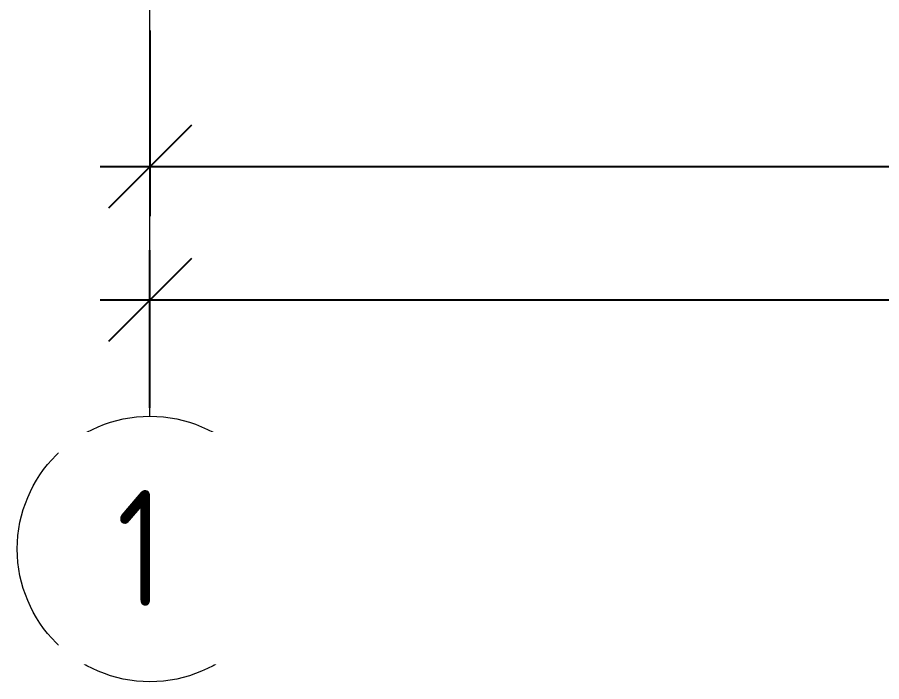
# Model space of a CAD drawing. Header units: millimetres. Extents: x -13407 to 8062823, y -2611 to 109271.
# Drawn here: x -400 to 2206, y -2611 to -609 of the extents above; entities that cross this region are included whole.
import ezdxf

# ---------------------------------------------------------------- set-up
doc = ezdxf.new("R2010")
doc.units = ezdxf.units.MM
doc.linetypes.add('CENTER', pattern=[2, 1.25, -0.25, 0.25, -0.25])
doc.layers.add('АР_Оси', color=193, linetype='Continuous', lineweight=9)
doc.layers.add('АР_Оси размеры', color=164, linetype='Continuous', lineweight=9)
doc.styles.add('ГОСТ 2.304', font='isocpeur.ttf', dxfattribs={"width": 0.7})
doc.dimstyles.new('СПДС', dxfattribs={"dimscale": 100, "dimtxt": 2.5, "dimasz": 2.5, "dimexe": 1.5, "dimexo": 0, "dimgap": 1, "dimtad": 1, "dimdec": 0, "dimrnd": 1, "dimtxsty": 'ГОСТ 2.304', "dimblk": 'OBLIQUE', "dimcen": 2.5, "dimdle": 1.5, "dimadec": 0, "dimazin": 2, "dimtfac": 0.75, "dimtdec": 0, "dimtmove": 1, "dimatfit": 3, "dimfxl": 1, "dimtolj": 1, "dimarcsym": 1})

# ---------------------------------------------------------------- blocks, each defined once
blk = doc.blocks.new('_Oblique')
at = {"color": 0, "linetype": 'ByBlock', "lineweight": -2}
blk.add_line((-0.5, -0.5), (0.5, 0.5), dxfattribs=at)
blk = doc.blocks.new('*D549')
at = {"layer": 'АР_Оси размеры', "color": 0, "lineweight": -2, "ltscale": 100, "transparency": 16777216}
for p, q in [((0, -648.7), (0, -1208.6)), ((6250, -648.7), (6250, -1208.6)), ((-150, -1058.6), (6400, -1058.6))]:
    blk.add_line(p, q, dxfattribs=at)
at = {"layer": 'АР_Оси размеры', "color": 0, "lineweight": -2, "ltscale": 100, "transparency": 16777216, "xscale": 250, "yscale": 250, "zscale": 250, "rotation": 180}
blk.add_blockref('_Oblique', (0, -1058.6), dxfattribs=at)
at = {"layer": 'АР_Оси размеры', "color": 0, "lineweight": -2, "ltscale": 100, "transparency": 16777216, "xscale": 250, "yscale": 250, "zscale": 250}
blk.add_blockref('_Oblique', (6250, -1058.6), dxfattribs=at)
at = {"layer": 'АР_Оси размеры', "color": 0, "ltscale": 100, "transparency": 16777216, "insert": (3125, -833.6), "char_height": 250, "attachment_point": 5, "style": 'ГОСТ 2.304'}
blk.add_mtext('\\A1;6250', dxfattribs=at)
blk = doc.blocks.new('*D505')
at = {"layer": 'АР_Оси размеры', "color": 0, "lineweight": -2, "ltscale": 100, "transparency": 16777216}
for p, q in [((0, -1786.3), (0, -1310.7)), ((68415, -1786.3), (68415, -1310.7)), ((-150, -1460.7), (68565, -1460.7))]:
    blk.add_line(p, q, dxfattribs=at)
at = {"layer": 'АР_Оси размеры', "color": 0, "lineweight": -2, "ltscale": 100, "transparency": 16777216, "xscale": 250, "yscale": 250, "zscale": 250, "rotation": 180}
blk.add_blockref('_Oblique', (0, -1460.7), dxfattribs=at)
at = {"layer": 'АР_Оси размеры', "color": 0, "lineweight": -2, "ltscale": 100, "transparency": 16777216, "xscale": 250, "yscale": 250, "zscale": 250}
blk.add_blockref('_Oblique', (68415, -1460.7), dxfattribs=at)
at = {"layer": 'АР_Оси размеры', "color": 0, "ltscale": 100, "transparency": 16777216, "insert": (34808.4, -1235.7), "char_height": 250, "attachment_point": 5, "style": 'ГОСТ 2.304'}
blk.add_mtext('\\A1;68415', dxfattribs=at)

msp = doc.modelspace()

# ---------------------------------------------------------------- linework, layer by layer
at = {"layer": 'АР_Оси', "linetype": 'CENTER', "ltscale": 1000}
msp.add_line((0, -1811.3), (0, 12666.9), dxfattribs=at)
at = {"layer": 'АР_Оси', "ltscale": 0.5}
msp.add_circle((0, -2211.3), 400, dxfattribs=at)

# ---------------------------------------------------------------- dimensions: what is measured, and where the dimension line sits
at = {"layer": 'АР_Оси размеры', "ltscale": 100}
dim = msp.add_linear_dim(base=(6250, -1058.6), p1=(0, -648.7), p2=(6250, -648.7), dimstyle='СПДС', dxfattribs=at)
dim.commit()
dim.dimension.update_dxf_attribs({"geometry": '*D549', "text_midpoint": (3125, -833.6)})
dim = msp.add_linear_dim(base=(68415, -1460.7), p1=(0, -1786.3), p2=(68415, -1786.3), dimstyle='СПДС', dxfattribs=at)
dim.commit()
dim.dimension.update_dxf_attribs({"geometry": '*D505', "text_midpoint": (34808.4, -1460.7), "dimtype": 160})

# ---------------------------------------------------------------- next in the draw order: texts
at = {"layer": 'АР_Оси', "insert": (-99.8, -2033.5), "char_height": 350, "attachment_point": 1, "line_spacing_factor": 1.149209, "style": 'ГОСТ 2.304', "bg_fill": 2}
msp.add_mtext('{\\W0.8;1}', dxfattribs=at)

doc.saveas('drawing.dxf')
